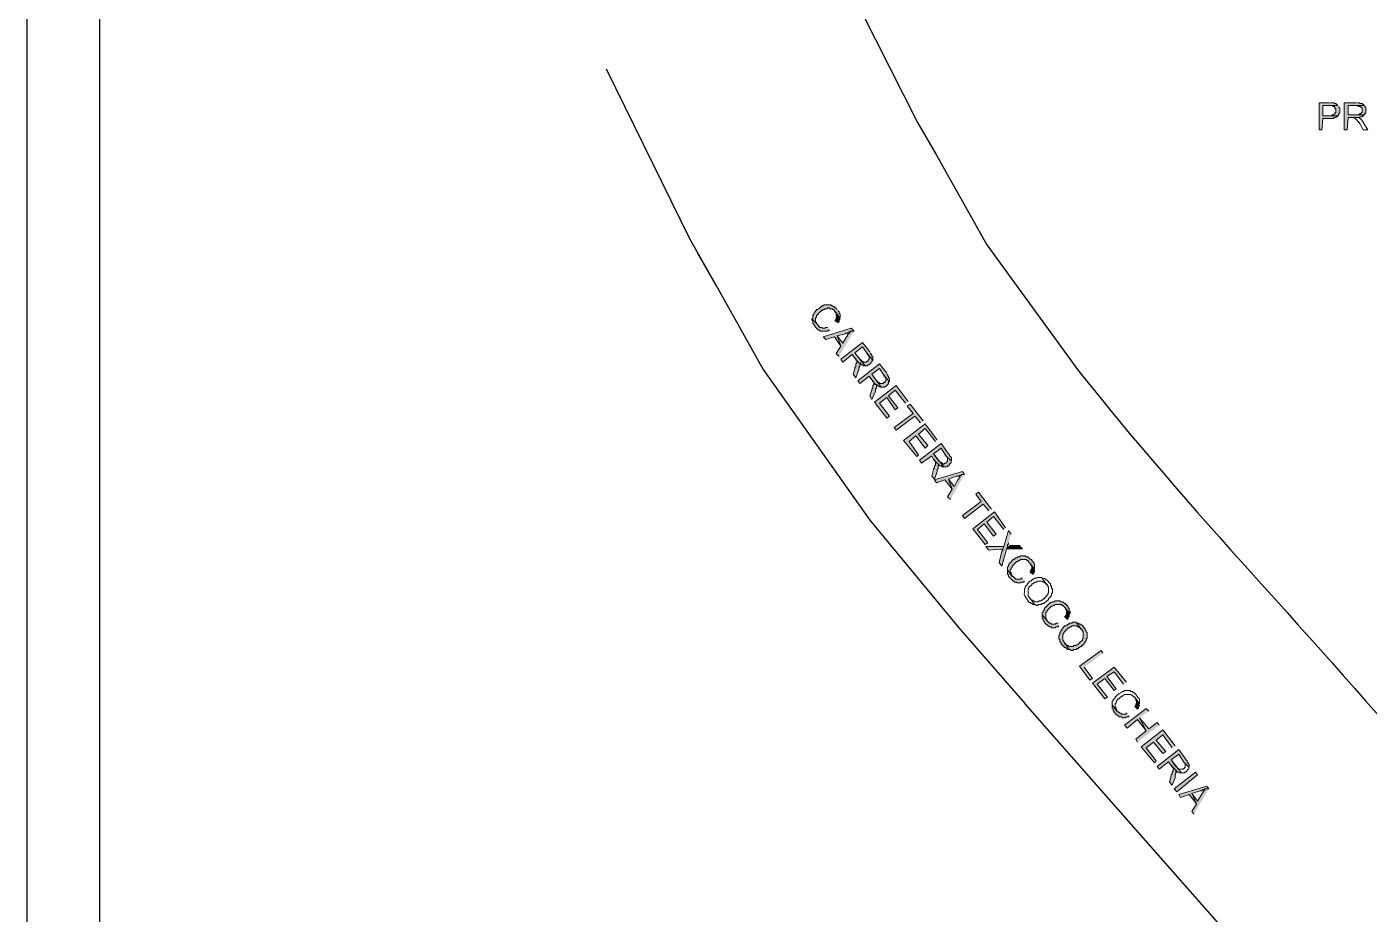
# Model space of a CAD drawing. Header units: millimetres. Extents: x -3 to 3438, y -2371 to 140.
# Drawn here: x 540.78 to 552.11, y 106.3 to 113.78 of the extents above; entities that cross this region are included whole.
import ezdxf

# ---------------------------------------------------------------- set-up
doc = ezdxf.new("R2010")
doc.units = ezdxf.units.MM
doc.layers.add('1- 1', color=1, linetype='Continuous')
doc.layers.add('1- 3', color=3, linetype='Continuous')

msp = doc.modelspace()

# ---------------------------------------------------------------- hatches: boundary and pattern name
at = {"layer": '1- 3'}
for points in [[(551.775, 113.144), (551.688, 113.144), (551.688, 112.915), (551.712, 112.915), (551.72, 113.01), (551.806, 113.01), (551.814, 113.018), (551.83, 113.018), (551.846, 113.034), (551.72, 113.034), (551.72, 113.12), (551.846, 113.12), (551.83, 113.136), (551.822, 113.136), (551.814, 113.144), (551.783, 113.144)], [(551.846, 113.12), (551.775, 113.12), (551.799, 113.12), (551.806, 113.113), (551.814, 113.113), (551.822, 113.105), (551.822, 113.097), (551.83, 113.089), (551.83, 113.065), (551.822, 113.057), (551.822, 113.049), (551.814, 113.049), (551.814, 113.041), (551.799, 113.041), (551.791, 113.034), (551.72, 113.034), (551.846, 113.034), (551.854, 113.041), (551.854, 113.057), (551.862, 113.057), (551.862, 113.097), (551.854, 113.105), (551.854, 113.113)], [(552.004, 113.144), (551.901, 113.144), (551.901, 112.915), (551.925, 112.915), (551.933, 113.018), (552.028, 113.018), (552.036, 113.026), (552.051, 113.026), (552.059, 113.034), (552.067, 113.041), (551.933, 113.041), (551.933, 113.12), (552.067, 113.12), (552.067, 113.128), (552.059, 113.128), (552.051, 113.136), (552.036, 113.136), (552.028, 113.144), (552.012, 113.144)], [(552.067, 113.12), (552.004, 113.12), (552.012, 113.12), (552.02, 113.113), (552.036, 113.113), (552.051, 113.097), (552.051, 113.065), (552.036, 113.049), (552.028, 113.049), (552.02, 113.041), (551.933, 113.041), (552.075, 113.041), (552.075, 113.057), (552.083, 113.057), (552.083, 113.105), (552.075, 113.113), (552.075, 113.12)], [(547.62, 111.399), (547.612, 111.406), (547.612, 111.414), (547.604, 111.414), (547.596, 111.422), (547.588, 111.422), (547.581, 111.43), (547.573, 111.43), (547.565, 111.438), (547.509, 111.438), (547.502, 111.43), (547.494, 111.43), (547.486, 111.422), (547.478, 111.422), (547.478, 111.414), (547.47, 111.414), (547.462, 111.406), (547.454, 111.399), (547.446, 111.399), (547.446, 111.391), (547.438, 111.391), (547.438, 111.383), (547.43, 111.383), (547.43, 111.375), (547.423, 111.367), (547.423, 111.359), (547.415, 111.351), (547.415, 111.327), (547.407, 111.32), (547.454, 111.272), (547.446, 111.28), (547.446, 111.288), (547.438, 111.296), (547.438, 111.327), (547.446, 111.335), (547.446, 111.351), (547.454, 111.351), (547.454, 111.359), (547.462, 111.359), (547.462, 111.367), (547.47, 111.375), (547.478, 111.383), (547.486, 111.383), (547.486, 111.391), (547.494, 111.391), (547.502, 111.399), (547.509, 111.399), (547.517, 111.406), (547.533, 111.406), (547.541, 111.414), (547.549, 111.414), (547.557, 111.406), (547.581, 111.406), (547.581, 111.399), (547.588, 111.399), (547.596, 111.391), (547.596, 111.383), (547.604, 111.383), (547.644, 111.327), (547.644, 111.359), (547.636, 111.367), (547.636, 111.383), (547.628, 111.383), (547.628, 111.391)], [(547.541, 111.248), (547.525, 111.248), (547.517, 111.241), (547.494, 111.241), (547.494, 111.248), (547.47, 111.248), (547.47, 111.256), (547.462, 111.256), (547.462, 111.264), (547.454, 111.272), (547.407, 111.32), (547.407, 111.312), (547.415, 111.304), (547.415, 111.28), (547.423, 111.272), (547.43, 111.264), (547.43, 111.256), (547.446, 111.241), (547.462, 111.225), (547.47, 111.225), (547.478, 111.217), (547.541, 111.217), (547.549, 111.225), (547.557, 111.225)], [(547.644, 111.327), (547.604, 111.383), (547.604, 111.375), (547.612, 111.367), (547.612, 111.351), (547.62, 111.343), (547.612, 111.335), (547.612, 111.312), (547.604, 111.312), (547.604, 111.304), (547.628, 111.288), (547.628, 111.296), (547.636, 111.296), (547.636, 111.312), (547.644, 111.32)], [(547.762, 111.217), (547.739, 111.241), (547.502, 111.169), (547.525, 111.146), (547.596, 111.169), (547.652, 111.09), (547.62, 111.177), (547.691, 111.193), (547.691, 111.201), (547.707, 111.201), (547.715, 111.209), (547.723, 111.209), (547.731, 111.217)], [(547.762, 111.217), (547.731, 111.217), (547.731, 111.209), (547.723, 111.209), (547.723, 111.201), (547.715, 111.193), (547.707, 111.185), (547.707, 111.177), (547.699, 111.169), (547.667, 111.114), (547.62, 111.177), (547.652, 111.09), (547.612, 111.027), (547.636, 111.004)], [(547.897, 111.043), (547.833, 111.122), (547.652, 110.98), (547.667, 110.956), (547.746, 111.019), (547.77, 110.988), (547.802, 110.948), (547.81, 110.948), (547.825, 110.932), (547.833, 110.932), (547.841, 110.925), (547.857, 110.925), (547.77, 111.035), (547.833, 111.083), (547.873, 111.027), (547.92, 110.972), (547.92, 111.004), (547.912, 111.004), (547.912, 111.019), (547.904, 111.019), (547.904, 111.027), (547.897, 111.035)], [(547.802, 110.948), (547.77, 110.988), (547.778, 110.988), (547.778, 110.972), (547.786, 110.972), (547.786, 110.948), (547.778, 110.94), (547.778, 110.917), (547.77, 110.909), (547.77, 110.901), (547.754, 110.853), (547.778, 110.822), (547.802, 110.893), (547.802, 110.909), (547.81, 110.917), (547.81, 110.94)], [(547.92, 110.972), (547.873, 111.027), (547.873, 111.019), (547.881, 111.019), (547.881, 111.011), (547.889, 111.004), (547.889, 110.98), (547.881, 110.972), (547.881, 110.964), (547.873, 110.964), (547.865, 110.956), (547.841, 110.956), (547.833, 110.964), (547.825, 110.964), (547.825, 110.972), (547.818, 110.972), (547.818, 110.98), (547.81, 110.98), (547.77, 111.035), (547.857, 110.925), (547.873, 110.925), (547.881, 110.932), (547.889, 110.932), (547.904, 110.948), (547.912, 110.956), (547.912, 110.964)], [(548.039, 110.861), (547.976, 110.94), (547.794, 110.798), (547.81, 110.775), (547.889, 110.838), (547.912, 110.806), (547.944, 110.767), (547.952, 110.767), (547.968, 110.751), (547.976, 110.751), (547.983, 110.743), (547.991, 110.743), (547.912, 110.853), (547.976, 110.901), (548.015, 110.846), (548.062, 110.79), (548.062, 110.822), (548.054, 110.822), (548.054, 110.838), (548.047, 110.838), (548.047, 110.846), (548.039, 110.853)], [(548.062, 110.79), (548.015, 110.846), (548.015, 110.838), (548.023, 110.838), (548.023, 110.83), (548.031, 110.822), (548.031, 110.798), (548.023, 110.79), (548.023, 110.782), (548.015, 110.782), (548.007, 110.774), (547.976, 110.774), (547.976, 110.782), (547.968, 110.782), (547.96, 110.79), (547.96, 110.798), (547.952, 110.798), (547.912, 110.853), (547.991, 110.743), (548.023, 110.743), (548.023, 110.751), (548.031, 110.751), (548.047, 110.767), (548.054, 110.774), (548.054, 110.79)], [(547.944, 110.767), (547.912, 110.806), (547.92, 110.798), (547.92, 110.79), (547.928, 110.79), (547.928, 110.767), (547.92, 110.759), (547.92, 110.735), (547.912, 110.727), (547.912, 110.719), (547.897, 110.672), (547.912, 110.64), (547.944, 110.711), (547.944, 110.727), (547.952, 110.735), (547.952, 110.759)], [(548.22, 110.624), (548.118, 110.759), (547.936, 110.617), (548.039, 110.482), (548.062, 110.498), (547.976, 110.609), (548.039, 110.656), (548.11, 110.553), (548.133, 110.569), (548.054, 110.672), (548.11, 110.719), (548.197, 110.609)], [(548.347, 110.459), (548.236, 110.601), (548.212, 110.585), (548.26, 110.522), (548.102, 110.403), (548.118, 110.38), (548.276, 110.498), (548.323, 110.443)], [(548.465, 110.301), (548.363, 110.435), (548.181, 110.293), (548.291, 110.158), (548.307, 110.174), (548.228, 110.285), (548.284, 110.332), (548.363, 110.229), (548.386, 110.253), (548.307, 110.348), (548.363, 110.395), (548.449, 110.285)], [(548.56, 110.182), (548.497, 110.269), (548.315, 110.127), (548.331, 110.103), (548.418, 110.166), (548.434, 110.135), (548.473, 110.095), (548.481, 110.087), (548.481, 110.079), (548.497, 110.079), (548.505, 110.071), (548.521, 110.071), (548.434, 110.182), (548.497, 110.229), (548.536, 110.166), (548.584, 110.119), (548.584, 110.15), (548.576, 110.158), (548.568, 110.166), (548.568, 110.174)], [(548.584, 110.119), (548.536, 110.166), (548.544, 110.166), (548.544, 110.158), (548.552, 110.151), (548.552, 110.119), (548.536, 110.103), (548.528, 110.103), (548.521, 110.095), (548.513, 110.095), (548.513, 110.103), (548.497, 110.103), (548.497, 110.111), (548.489, 110.111), (548.481, 110.119), (548.473, 110.127), (548.434, 110.182), (548.521, 110.071), (548.552, 110.071), (548.552, 110.079), (548.56, 110.079), (548.56, 110.087), (548.568, 110.087), (548.568, 110.095), (548.576, 110.103), (548.584, 110.111)], [(548.473, 110.095), (548.434, 110.135), (548.442, 110.135), (548.442, 110.119), (548.449, 110.119), (548.449, 110.087), (548.442, 110.079), (548.442, 110.064), (548.434, 110.056), (548.434, 110.048), (548.418, 109.993), (548.442, 109.969), (548.465, 110.032), (548.465, 110.048), (548.473, 110.056), (548.473, 110.087)], [(548.694, 110.008), (548.679, 110.032), (548.442, 109.961), (548.457, 109.937), (548.528, 109.961), (548.592, 109.882), (548.56, 109.969), (548.623, 109.993), (548.647, 109.993), (548.647, 110), (548.663, 110), (548.671, 110.008)], [(548.694, 110.008), (548.671, 110.008), (548.655, 109.993), (548.655, 109.985), (548.647, 109.977), (548.647, 109.969), (548.639, 109.961), (548.607, 109.906), (548.56, 109.969), (548.592, 109.882), (548.552, 109.819), (548.576, 109.795)], [(548.923, 109.716), (548.813, 109.858), (548.789, 109.842), (548.836, 109.779), (548.679, 109.661), (548.694, 109.637), (548.852, 109.756), (548.9, 109.7)], [(549.042, 109.558), (548.947, 109.692), (548.765, 109.55), (548.868, 109.416), (548.892, 109.432), (548.805, 109.542), (548.86, 109.59), (548.939, 109.487), (548.963, 109.503), (548.884, 109.605), (548.939, 109.653), (549.026, 109.542)], [(549.089, 109.503), (549.066, 109.534), (549.026, 109.4), (549.018, 109.376), (549.018, 109.369), (549.01, 109.361), (548.987, 109.266), (549.01, 109.234), (549.05, 109.376), (549.058, 109.4), (549.058, 109.416), (549.066, 109.416), (549.066, 109.432)], [(549.026, 109.4), (548.876, 109.4), (548.9, 109.369), (549.002, 109.376), (549.018, 109.376)], [(549.184, 109.376), (549.16, 109.408), (549.081, 109.408), (549.073, 109.4), (549.058, 109.4), (549.05, 109.376)], [(549.271, 109.274), (549.263, 109.282), (549.263, 109.29), (549.255, 109.29), (549.247, 109.297), (549.239, 109.305), (549.231, 109.305), (549.231, 109.313), (549.216, 109.313), (549.208, 109.321), (549.168, 109.321), (549.16, 109.313), (549.145, 109.313), (549.137, 109.305), (549.129, 109.305), (549.121, 109.297), (549.113, 109.297), (549.113, 109.29), (549.105, 109.29), (549.097, 109.282), (549.089, 109.274), (549.089, 109.266), (549.081, 109.266), (549.081, 109.258), (549.073, 109.258), (549.073, 109.25), (549.066, 109.242), (549.066, 109.234), (549.058, 109.226), (549.058, 109.203), (549.097, 109.147), (549.097, 109.155), (549.089, 109.163), (549.089, 109.179), (549.081, 109.187), (549.081, 109.203), (549.089, 109.211), (549.089, 109.218), (549.097, 109.226), (549.097, 109.234), (549.105, 109.242), (549.113, 109.25), (549.129, 109.266), (549.137, 109.274), (549.145, 109.274), (549.152, 109.282), (549.16, 109.282), (549.168, 109.29), (549.216, 109.29), (549.224, 109.282), (549.231, 109.282), (549.231, 109.274), (549.239, 109.274), (549.239, 109.266), (549.247, 109.258), (549.287, 109.211), (549.287, 109.25), (549.279, 109.258), (549.279, 109.266)], [(549.287, 109.211), (549.247, 109.258), (549.255, 109.25), (549.255, 109.242), (549.263, 109.234), (549.263, 109.211), (549.255, 109.203), (549.255, 109.187), (549.247, 109.187), (549.271, 109.163), (549.271, 109.171), (549.279, 109.171), (549.279, 109.179), (549.287, 109.187), (549.287, 109.203)], [(549.184, 109.132), (549.176, 109.132), (549.168, 109.124), (549.129, 109.124), (549.121, 109.132), (549.113, 109.139), (549.105, 109.147), (549.097, 109.147), (549.058, 109.203), (549.058, 109.163), (549.066, 109.163), (549.066, 109.147), (549.073, 109.147), (549.073, 109.139), (549.081, 109.132), (549.097, 109.116), (549.105, 109.108), (549.113, 109.108), (549.113, 109.1), (549.137, 109.1), (549.137, 109.092), (549.168, 109.092), (549.176, 109.1), (549.192, 109.1), (549.2, 109.108)], [(549.563, 108.895), (549.563, 108.902), (549.555, 108.902), (549.555, 108.91), (549.547, 108.91), (549.547, 108.918), (549.539, 108.918), (549.524, 108.934), (549.508, 108.934), (549.5, 108.942), (549.46, 108.942), (549.453, 108.934), (549.437, 108.934), (549.429, 108.926), (549.421, 108.926), (549.413, 108.918), (549.405, 108.91), (549.397, 108.91), (549.397, 108.902), (549.389, 108.902), (549.389, 108.895), (549.382, 108.887), (549.374, 108.887), (549.374, 108.879), (549.366, 108.871), (549.366, 108.863), (549.358, 108.855), (549.358, 108.847), (549.35, 108.839), (549.35, 108.823), (549.397, 108.768), (549.389, 108.776), (549.389, 108.784), (549.382, 108.792), (549.382, 108.847), (549.389, 108.847), (549.389, 108.855), (549.405, 108.871), (549.421, 108.887), (549.429, 108.895), (549.437, 108.895), (549.445, 108.902), (549.453, 108.902), (549.46, 108.91), (549.516, 108.91), (549.516, 108.902), (549.524, 108.902), (549.539, 108.887), (549.587, 108.831), (549.587, 108.855), (549.579, 108.855), (549.579, 108.879), (549.571, 108.879), (549.571, 108.887)], [(549.484, 108.752), (549.468, 108.752), (549.46, 108.744), (549.429, 108.744), (549.421, 108.752), (549.413, 108.752), (549.397, 108.768), (549.35, 108.823), (549.35, 108.792), (549.358, 108.792), (549.358, 108.776), (549.366, 108.768), (549.374, 108.76), (549.374, 108.752), (549.382, 108.744), (549.389, 108.744), (549.389, 108.737), (549.397, 108.737), (549.397, 108.729), (549.405, 108.729), (549.413, 108.721), (549.429, 108.721), (549.429, 108.713), (549.46, 108.713), (549.468, 108.721), (549.484, 108.721), (549.492, 108.729)], [(549.587, 108.831), (549.539, 108.887), (549.547, 108.879), (549.547, 108.871), (549.555, 108.863), (549.555, 108.823), (549.547, 108.816), (549.547, 108.808), (549.539, 108.808), (549.563, 108.784), (549.571, 108.792), (549.571, 108.8), (549.579, 108.808), (549.579, 108.823)], [(549.642, 108.752), (549.634, 108.76), (549.603, 108.76), (549.603, 108.752), (549.579, 108.752), (549.579, 108.744), (549.563, 108.744), (549.563, 108.737), (549.555, 108.737), (549.547, 108.729), (549.539, 108.729), (549.532, 108.721), (549.524, 108.713), (549.524, 108.705), (549.516, 108.705), (549.516, 108.697), (549.508, 108.689), (549.508, 108.681), (549.5, 108.673), (549.5, 108.658), (549.492, 108.65), (549.492, 108.618), (549.5, 108.618), (549.5, 108.594), (549.508, 108.594), (549.508, 108.579), (549.516, 108.579), (549.516, 108.571), (549.532, 108.555), (549.539, 108.547), (549.547, 108.547), (549.555, 108.539), (549.563, 108.531), (549.579, 108.531), (549.539, 108.587), (549.532, 108.594), (549.532, 108.602), (549.524, 108.61), (549.524, 108.658), (549.532, 108.666), (549.532, 108.673), (549.547, 108.689), (549.563, 108.705), (549.571, 108.713), (549.579, 108.713), (549.587, 108.721), (549.595, 108.721), (549.603, 108.729), (549.642, 108.729), (549.65, 108.721), (549.658, 108.721), (549.666, 108.713), (549.674, 108.713), (549.674, 108.705), (549.682, 108.705), (549.682, 108.697)], [(549.705, 108.713), (549.697, 108.721), (549.697, 108.729), (549.69, 108.729), (549.69, 108.737), (549.682, 108.737), (549.674, 108.744), (549.666, 108.744), (549.658, 108.752), (549.642, 108.752), (549.682, 108.697), (549.69, 108.697), (549.69, 108.689), (549.697, 108.681), (549.697, 108.626), (549.69, 108.618), (549.69, 108.61), (549.674, 108.594), (549.666, 108.587), (549.658, 108.579), (549.65, 108.571), (549.642, 108.571), (549.634, 108.563), (549.618, 108.563), (549.611, 108.555), (549.579, 108.555), (549.571, 108.563), (549.563, 108.563), (549.555, 108.571), (549.547, 108.579), (549.539, 108.579), (549.539, 108.587), (549.579, 108.531), (549.587, 108.531), (549.595, 108.523), (549.611, 108.523), (549.611, 108.531), (549.642, 108.531), (549.642, 108.539), (549.658, 108.539), (549.658, 108.547), (549.666, 108.547), (549.674, 108.555), (549.682, 108.555), (549.682, 108.563), (549.69, 108.563), (549.69, 108.571), (549.697, 108.571), (549.705, 108.579), (549.705, 108.587), (549.713, 108.587), (549.713, 108.602), (549.721, 108.602), (549.721, 108.618), (549.729, 108.626), (549.729, 108.673), (549.721, 108.681), (549.721, 108.689), (549.713, 108.697), (549.713, 108.705)], [(549.863, 108.5), (549.848, 108.523), (549.666, 108.389), (549.753, 108.271), (549.776, 108.286), (549.705, 108.381)], [(550.061, 108.255), (549.958, 108.381), (549.776, 108.247), (549.879, 108.113), (549.903, 108.128), (549.816, 108.239), (549.879, 108.286), (549.958, 108.184), (549.974, 108.199), (549.895, 108.302), (549.958, 108.342), (550.037, 108.239)], [(550.171, 108.073), (550.132, 108.128), (550.132, 108.12), (550.14, 108.12), (550.14, 108.097), (550.148, 108.097), (550.148, 108.073), (550.14, 108.073), (550.14, 108.057), (550.132, 108.049), (550.156, 108.026), (550.156, 108.034), (550.163, 108.034), (550.163, 108.049), (550.171, 108.057), (550.171, 108.065)], [(550.069, 107.994), (550.061, 107.994), (550.053, 107.986), (550.021, 107.986), (550.013, 107.994), (550.006, 107.994), (549.998, 108.002), (549.99, 108.002), (549.99, 108.01), (549.982, 108.01), (549.942, 108.065), (549.942, 108.034), (549.95, 108.026), (549.95, 108.01), (549.958, 108.01), (549.958, 108.002), (549.966, 107.994), (549.966, 107.986), (549.974, 107.986), (549.982, 107.978), (549.99, 107.97), (549.998, 107.97), (549.998, 107.962), (550.021, 107.962), (550.029, 107.955), (550.053, 107.955), (550.061, 107.962), (550.077, 107.962), (550.085, 107.97)], [(550.25, 108.01), (550.227, 108.034), (550.045, 107.891), (550.069, 107.868), (550.156, 107.939), (550.227, 107.844), (550.171, 107.955)], [(550.337, 107.891), (550.321, 107.915), (550.25, 107.86), (550.171, 107.955), (550.227, 107.844), (550.14, 107.773), (550.156, 107.749)], [(550.472, 107.718), (550.369, 107.852), (550.187, 107.71), (550.298, 107.575), (550.314, 107.591), (550.227, 107.702), (550.29, 107.749), (550.369, 107.654), (550.393, 107.67), (550.314, 107.765), (550.369, 107.812), (550.448, 107.702)], [(550.566, 107.599), (550.503, 107.686), (550.321, 107.544), (550.337, 107.52), (550.416, 107.583), (550.44, 107.552), (550.479, 107.512), (550.487, 107.504), (550.487, 107.496), (550.503, 107.496), (550.503, 107.489), (550.527, 107.489), (550.44, 107.599), (550.503, 107.647), (550.543, 107.583), (550.59, 107.536), (550.59, 107.56), (550.582, 107.568), (550.582, 107.575), (550.574, 107.583), (550.574, 107.591)], [(550.479, 107.512), (550.44, 107.552), (550.448, 107.552), (550.448, 107.536), (550.456, 107.536), (550.456, 107.504), (550.448, 107.496), (550.448, 107.481), (550.44, 107.473), (550.44, 107.465), (550.424, 107.41), (550.448, 107.386), (550.472, 107.449), (550.472, 107.473), (550.479, 107.481), (550.479, 107.504)], [(550.464, 107.354), (550.645, 107.496), (550.661, 107.473), (550.487, 107.331)], [(550.756, 107.354), (550.74, 107.378), (550.503, 107.307), (550.519, 107.283), (550.59, 107.307), (550.653, 107.228), (550.614, 107.315), (550.685, 107.338), (550.701, 107.338), (550.701, 107.346), (550.716, 107.346), (550.724, 107.354)], [(550.756, 107.354), (550.724, 107.354), (550.724, 107.346), (550.716, 107.338), (550.709, 107.331), (550.709, 107.323), (550.701, 107.315), (550.661, 107.252), (550.614, 107.315), (550.653, 107.228), (550.614, 107.165), (550.63, 107.141)]]:
    msp.add_hatch(color=256, dxfattribs=at).paths.add_polyline_path(points)

# ---------------------------------------------------------------- linework, layer by layer
at = {"layer": '1- 1', "lineweight": 25}
msp.add_lwpolyline([(540.78, 137.749), (540.78, -73.649)], dxfattribs=at)
at = {"layer": '1- 3', "lineweight": 25}
for points in [[(541.396, 38.902), (541.396, 137.749)], [(541.396, 99.06), (541.396, 134.858), (583.915, 134.858), (583.915, 99.06), (541.396, 99.06)], [(545.669, 113.429), (546.372, 111.999)], [(546.372, 111.999), (546.601, 111.596)], [(546.569, 111.651), (546.996, 110.893), (547.897, 109.621), (548.647, 108.713), (549.208, 108.073)], [(551.838, 105.095), (551.017, 106.019), (549.208, 108.073)]]:
    msp.add_lwpolyline(points, dxfattribs=at)
at = {"layer": '1- 3', "lineweight": 0}
for points in [[(551.775, 113.144), (551.688, 113.144), (551.688, 112.915), (551.712, 112.915), (551.72, 113.01), (551.806, 113.01), (551.814, 113.018), (551.83, 113.018), (551.846, 113.034), (551.72, 113.034), (551.72, 113.12), (551.846, 113.12), (551.83, 113.136), (551.822, 113.136), (551.814, 113.144), (551.783, 113.144)], [(551.846, 113.12), (551.775, 113.12), (551.799, 113.12), (551.806, 113.113), (551.814, 113.113), (551.822, 113.105), (551.822, 113.097), (551.83, 113.089), (551.83, 113.065), (551.822, 113.057), (551.822, 113.049), (551.814, 113.049), (551.814, 113.041), (551.799, 113.041), (551.791, 113.034), (551.72, 113.034), (551.846, 113.034), (551.854, 113.041), (551.854, 113.057), (551.862, 113.057), (551.862, 113.097), (551.854, 113.105), (551.854, 113.113)], [(552.004, 113.144), (551.901, 113.144), (551.901, 112.915), (551.925, 112.915), (551.933, 113.018), (552.028, 113.018), (552.036, 113.026), (552.051, 113.026), (552.059, 113.034), (552.067, 113.041), (551.933, 113.041), (551.933, 113.12), (552.067, 113.12), (552.067, 113.128), (552.059, 113.128), (552.051, 113.136), (552.036, 113.136), (552.028, 113.144), (552.012, 113.144)], [(552.067, 113.12), (552.004, 113.12), (552.012, 113.12), (552.02, 113.113), (552.036, 113.113), (552.051, 113.097), (552.051, 113.065), (552.036, 113.049), (552.028, 113.049), (552.02, 113.041), (551.933, 113.041), (552.075, 113.041), (552.075, 113.057), (552.083, 113.057), (552.083, 113.105), (552.075, 113.113), (552.075, 113.12)], [(547.62, 111.399), (547.612, 111.406), (547.612, 111.414), (547.604, 111.414), (547.596, 111.422), (547.588, 111.422), (547.581, 111.43), (547.573, 111.43), (547.565, 111.438), (547.509, 111.438), (547.502, 111.43), (547.494, 111.43), (547.486, 111.422), (547.478, 111.422), (547.478, 111.414), (547.47, 111.414), (547.462, 111.406), (547.454, 111.399), (547.446, 111.399), (547.446, 111.391), (547.438, 111.391), (547.438, 111.383), (547.43, 111.383), (547.43, 111.375), (547.423, 111.367), (547.423, 111.359), (547.415, 111.351), (547.415, 111.327), (547.407, 111.32), (547.454, 111.272), (547.446, 111.28), (547.446, 111.288), (547.438, 111.296), (547.438, 111.327), (547.446, 111.335), (547.446, 111.351), (547.454, 111.351), (547.454, 111.359), (547.462, 111.359), (547.462, 111.367), (547.47, 111.375), (547.478, 111.383), (547.486, 111.383), (547.486, 111.391), (547.494, 111.391), (547.502, 111.399), (547.509, 111.399), (547.517, 111.406), (547.533, 111.406), (547.541, 111.414), (547.549, 111.414), (547.557, 111.406), (547.581, 111.406), (547.581, 111.399), (547.588, 111.399), (547.596, 111.391), (547.596, 111.383), (547.604, 111.383), (547.644, 111.327), (547.644, 111.359), (547.636, 111.367), (547.636, 111.383), (547.628, 111.383), (547.628, 111.391)], [(547.541, 111.248), (547.525, 111.248), (547.517, 111.241), (547.494, 111.241), (547.494, 111.248), (547.47, 111.248), (547.47, 111.256), (547.462, 111.256), (547.462, 111.264), (547.454, 111.272), (547.407, 111.32), (547.407, 111.312), (547.415, 111.304), (547.415, 111.28), (547.423, 111.272), (547.43, 111.264), (547.43, 111.256), (547.446, 111.241), (547.462, 111.225), (547.47, 111.225), (547.478, 111.217), (547.541, 111.217), (547.549, 111.225), (547.557, 111.225)], [(547.644, 111.327), (547.604, 111.383), (547.604, 111.375), (547.612, 111.367), (547.612, 111.351), (547.62, 111.343), (547.612, 111.335), (547.612, 111.312), (547.604, 111.312), (547.604, 111.304), (547.628, 111.288), (547.628, 111.296), (547.636, 111.296), (547.636, 111.312), (547.644, 111.32)], [(547.762, 111.217), (547.739, 111.241), (547.502, 111.169), (547.525, 111.146), (547.596, 111.169), (547.652, 111.09), (547.62, 111.177), (547.691, 111.193), (547.691, 111.201), (547.707, 111.201), (547.715, 111.209), (547.723, 111.209), (547.731, 111.217)], [(547.762, 111.217), (547.731, 111.217), (547.731, 111.209), (547.723, 111.209), (547.723, 111.201), (547.715, 111.193), (547.707, 111.185), (547.707, 111.177), (547.699, 111.169), (547.667, 111.114), (547.62, 111.177), (547.652, 111.09), (547.612, 111.027), (547.636, 111.004)], [(547.897, 111.043), (547.833, 111.122), (547.652, 110.98), (547.667, 110.956), (547.746, 111.019), (547.77, 110.988), (547.802, 110.948), (547.81, 110.948), (547.825, 110.932), (547.833, 110.932), (547.841, 110.925), (547.857, 110.925), (547.77, 111.035), (547.833, 111.083), (547.873, 111.027), (547.92, 110.972), (547.92, 111.004), (547.912, 111.004), (547.912, 111.019), (547.904, 111.019), (547.904, 111.027), (547.897, 111.035)], [(547.802, 110.948), (547.77, 110.988), (547.778, 110.988), (547.778, 110.972), (547.786, 110.972), (547.786, 110.948), (547.778, 110.94), (547.778, 110.917), (547.77, 110.909), (547.77, 110.901), (547.754, 110.853), (547.778, 110.822), (547.802, 110.893), (547.802, 110.909), (547.81, 110.917), (547.81, 110.94)], [(547.92, 110.972), (547.873, 111.027), (547.873, 111.019), (547.881, 111.019), (547.881, 111.011), (547.889, 111.004), (547.889, 110.98), (547.881, 110.972), (547.881, 110.964), (547.873, 110.964), (547.865, 110.956), (547.841, 110.956), (547.833, 110.964), (547.825, 110.964), (547.825, 110.972), (547.818, 110.972), (547.818, 110.98), (547.81, 110.98), (547.77, 111.035), (547.857, 110.925), (547.873, 110.925), (547.881, 110.932), (547.889, 110.932), (547.904, 110.948), (547.912, 110.956), (547.912, 110.964), (547.92, 110.972)], [(548.039, 110.861), (547.976, 110.94), (547.794, 110.798), (547.81, 110.775), (547.889, 110.838), (547.912, 110.806), (547.944, 110.767), (547.952, 110.767), (547.968, 110.751), (547.976, 110.751), (547.983, 110.743), (547.991, 110.743), (547.912, 110.853), (547.976, 110.901), (548.015, 110.846), (548.062, 110.79), (548.062, 110.822), (548.054, 110.822), (548.054, 110.838), (548.047, 110.838), (548.047, 110.846), (548.039, 110.853)], [(548.062, 110.79), (548.015, 110.846), (548.015, 110.838), (548.023, 110.838), (548.023, 110.83), (548.031, 110.822), (548.031, 110.798), (548.023, 110.79), (548.023, 110.782), (548.015, 110.782), (548.007, 110.774), (547.976, 110.774), (547.976, 110.782), (547.968, 110.782), (547.96, 110.79), (547.96, 110.798), (547.952, 110.798), (547.912, 110.853), (547.991, 110.743), (548.023, 110.743), (548.023, 110.751), (548.031, 110.751), (548.047, 110.767), (548.054, 110.774), (548.054, 110.79)], [(547.944, 110.767), (547.912, 110.806), (547.92, 110.798), (547.92, 110.79), (547.928, 110.79), (547.928, 110.767), (547.92, 110.759), (547.92, 110.735), (547.912, 110.727), (547.912, 110.719), (547.897, 110.672), (547.912, 110.64), (547.944, 110.711), (547.944, 110.727), (547.952, 110.735), (547.952, 110.759)], [(548.22, 110.624), (548.118, 110.759), (547.936, 110.617), (548.039, 110.482), (548.062, 110.498), (547.976, 110.609), (548.039, 110.656), (548.11, 110.553), (548.133, 110.569), (548.054, 110.672), (548.11, 110.719), (548.197, 110.609)], [(548.347, 110.459), (548.236, 110.601), (548.212, 110.585), (548.26, 110.522), (548.102, 110.403), (548.118, 110.38), (548.276, 110.498), (548.323, 110.443)], [(548.465, 110.301), (548.363, 110.435), (548.181, 110.293), (548.291, 110.158), (548.307, 110.174), (548.228, 110.285), (548.284, 110.332), (548.363, 110.229), (548.386, 110.253), (548.307, 110.348), (548.363, 110.395), (548.449, 110.285)], [(548.56, 110.182), (548.497, 110.269), (548.315, 110.127), (548.331, 110.103), (548.418, 110.166), (548.434, 110.135), (548.473, 110.095), (548.481, 110.087), (548.481, 110.079), (548.497, 110.079), (548.505, 110.071), (548.521, 110.071), (548.434, 110.182), (548.497, 110.229), (548.536, 110.166), (548.584, 110.119), (548.584, 110.15), (548.576, 110.158), (548.568, 110.166), (548.568, 110.174), (548.56, 110.182)], [(548.584, 110.119), (548.536, 110.166), (548.544, 110.166), (548.544, 110.158), (548.552, 110.151), (548.552, 110.119), (548.536, 110.103), (548.528, 110.103), (548.521, 110.095), (548.513, 110.095), (548.513, 110.103), (548.497, 110.103), (548.497, 110.111), (548.489, 110.111), (548.481, 110.119), (548.473, 110.127), (548.434, 110.182), (548.521, 110.071), (548.552, 110.071), (548.552, 110.079), (548.56, 110.079), (548.56, 110.087), (548.568, 110.087), (548.568, 110.095), (548.576, 110.103), (548.584, 110.111)], [(548.473, 110.095), (548.434, 110.135), (548.442, 110.135), (548.442, 110.119), (548.449, 110.119), (548.449, 110.087), (548.442, 110.079), (548.442, 110.064), (548.434, 110.056), (548.434, 110.048), (548.418, 109.993), (548.442, 109.969), (548.465, 110.032), (548.465, 110.048), (548.473, 110.056), (548.473, 110.087)], [(548.694, 110.008), (548.679, 110.032), (548.442, 109.961), (548.457, 109.937), (548.528, 109.961), (548.592, 109.882), (548.56, 109.969), (548.623, 109.993), (548.647, 109.993), (548.647, 110), (548.663, 110), (548.671, 110.008)], [(548.694, 110.008), (548.671, 110.008), (548.655, 109.993), (548.655, 109.985), (548.647, 109.977), (548.647, 109.969), (548.639, 109.961), (548.607, 109.906), (548.56, 109.969), (548.592, 109.882), (548.552, 109.819), (548.576, 109.795)], [(548.923, 109.716), (548.813, 109.858), (548.789, 109.842), (548.836, 109.779), (548.679, 109.661), (548.694, 109.637), (548.852, 109.756), (548.9, 109.7)], [(549.042, 109.558), (548.947, 109.692), (548.765, 109.55), (548.868, 109.416), (548.892, 109.432), (548.805, 109.542), (548.86, 109.59), (548.939, 109.487), (548.963, 109.503), (548.884, 109.605), (548.939, 109.653), (549.026, 109.542)], [(549.089, 109.503), (549.066, 109.534), (549.026, 109.4), (549.018, 109.376), (549.018, 109.369), (549.01, 109.361), (548.987, 109.266), (549.01, 109.234), (549.05, 109.376), (549.058, 109.4), (549.058, 109.416), (549.066, 109.416), (549.066, 109.432)], [(549.026, 109.4), (548.876, 109.4), (548.9, 109.369), (549.002, 109.376), (549.018, 109.376)], [(549.184, 109.376), (549.16, 109.408), (549.081, 109.408), (549.073, 109.4), (549.058, 109.4), (549.05, 109.376)], [(549.271, 109.274), (549.263, 109.282), (549.263, 109.29), (549.255, 109.29), (549.247, 109.297), (549.239, 109.305), (549.231, 109.305), (549.231, 109.313), (549.216, 109.313), (549.208, 109.321), (549.168, 109.321), (549.16, 109.313), (549.145, 109.313), (549.137, 109.305), (549.129, 109.305), (549.121, 109.297), (549.113, 109.297), (549.113, 109.29), (549.105, 109.29), (549.097, 109.282), (549.089, 109.274), (549.089, 109.266), (549.081, 109.266), (549.081, 109.258), (549.073, 109.258), (549.073, 109.25), (549.066, 109.242), (549.066, 109.234), (549.058, 109.226), (549.058, 109.203), (549.097, 109.147), (549.097, 109.155), (549.089, 109.163), (549.089, 109.179), (549.081, 109.187), (549.081, 109.203), (549.089, 109.211), (549.089, 109.218), (549.097, 109.226), (549.097, 109.234), (549.105, 109.242), (549.113, 109.25), (549.129, 109.266), (549.137, 109.274), (549.145, 109.274), (549.152, 109.282), (549.16, 109.282), (549.168, 109.29), (549.216, 109.29), (549.224, 109.282), (549.231, 109.282), (549.231, 109.274), (549.239, 109.274), (549.239, 109.266), (549.247, 109.258), (549.287, 109.211), (549.287, 109.25), (549.279, 109.258), (549.279, 109.266), (549.271, 109.274)], [(549.287, 109.211), (549.247, 109.258), (549.255, 109.25), (549.255, 109.242), (549.263, 109.234), (549.263, 109.211), (549.255, 109.203), (549.255, 109.187), (549.247, 109.187), (549.271, 109.163), (549.271, 109.171), (549.279, 109.171), (549.279, 109.179), (549.287, 109.187), (549.287, 109.203)], [(549.184, 109.132), (549.176, 109.132), (549.168, 109.124), (549.129, 109.124), (549.121, 109.132), (549.113, 109.139), (549.105, 109.147), (549.097, 109.147), (549.058, 109.203), (549.058, 109.163), (549.066, 109.163), (549.066, 109.147), (549.073, 109.147), (549.073, 109.139), (549.081, 109.132), (549.097, 109.116), (549.105, 109.108), (549.113, 109.108), (549.113, 109.1), (549.137, 109.1), (549.137, 109.092), (549.168, 109.092), (549.176, 109.1), (549.192, 109.1), (549.2, 109.108)], [(549.563, 108.895), (549.563, 108.902), (549.555, 108.902), (549.555, 108.91), (549.547, 108.91), (549.547, 108.918), (549.539, 108.918), (549.524, 108.934), (549.508, 108.934), (549.5, 108.942), (549.46, 108.942), (549.453, 108.934), (549.437, 108.934), (549.429, 108.926), (549.421, 108.926), (549.413, 108.918), (549.405, 108.91), (549.397, 108.91), (549.397, 108.902), (549.389, 108.902), (549.389, 108.895), (549.382, 108.887), (549.374, 108.887), (549.374, 108.879), (549.366, 108.871), (549.366, 108.863), (549.358, 108.855), (549.358, 108.847), (549.35, 108.839), (549.35, 108.823), (549.397, 108.768), (549.389, 108.776), (549.389, 108.784), (549.382, 108.792), (549.382, 108.847), (549.389, 108.847), (549.389, 108.855), (549.405, 108.871), (549.421, 108.887), (549.429, 108.895), (549.437, 108.895), (549.445, 108.902), (549.453, 108.902), (549.46, 108.91), (549.516, 108.91), (549.516, 108.902), (549.524, 108.902), (549.539, 108.887), (549.587, 108.831), (549.587, 108.855), (549.579, 108.855), (549.579, 108.879), (549.571, 108.879), (549.571, 108.887), (549.563, 108.895)], [(549.484, 108.752), (549.468, 108.752), (549.46, 108.744), (549.429, 108.744), (549.421, 108.752), (549.413, 108.752), (549.397, 108.768), (549.35, 108.823), (549.35, 108.792), (549.358, 108.792), (549.358, 108.776), (549.366, 108.768), (549.374, 108.76), (549.374, 108.752), (549.382, 108.744), (549.389, 108.744), (549.389, 108.737), (549.397, 108.737), (549.397, 108.729), (549.405, 108.729), (549.413, 108.721), (549.429, 108.721), (549.429, 108.713), (549.46, 108.713), (549.468, 108.721), (549.484, 108.721), (549.492, 108.729)], [(549.587, 108.831), (549.539, 108.887), (549.547, 108.879), (549.547, 108.871), (549.555, 108.863), (549.555, 108.823), (549.547, 108.816), (549.547, 108.808), (549.539, 108.808), (549.563, 108.784), (549.571, 108.792), (549.571, 108.8), (549.579, 108.808), (549.579, 108.823)], [(549.642, 108.752), (549.634, 108.76), (549.603, 108.76), (549.603, 108.752), (549.579, 108.752), (549.579, 108.744), (549.563, 108.744), (549.563, 108.737), (549.555, 108.737), (549.547, 108.729), (549.539, 108.729), (549.532, 108.721), (549.524, 108.713), (549.524, 108.705), (549.516, 108.705), (549.516, 108.697), (549.508, 108.689), (549.508, 108.681), (549.5, 108.673), (549.5, 108.658), (549.492, 108.65), (549.492, 108.618), (549.5, 108.618), (549.5, 108.594), (549.508, 108.594), (549.508, 108.579), (549.516, 108.579), (549.516, 108.571), (549.532, 108.555), (549.539, 108.547), (549.547, 108.547), (549.555, 108.539), (549.563, 108.531), (549.579, 108.531), (549.539, 108.587), (549.532, 108.594), (549.532, 108.602), (549.524, 108.61), (549.524, 108.658), (549.532, 108.666), (549.532, 108.673), (549.547, 108.689), (549.563, 108.705), (549.571, 108.713), (549.579, 108.713), (549.587, 108.721), (549.595, 108.721), (549.603, 108.729), (549.642, 108.729), (549.65, 108.721), (549.658, 108.721), (549.666, 108.713), (549.674, 108.713), (549.674, 108.705), (549.682, 108.705), (549.682, 108.697)], [(549.705, 108.713), (549.697, 108.721), (549.697, 108.729), (549.69, 108.729), (549.69, 108.737), (549.682, 108.737), (549.674, 108.744), (549.666, 108.744), (549.658, 108.752), (549.642, 108.752), (549.682, 108.697), (549.69, 108.697), (549.69, 108.689), (549.697, 108.681), (549.697, 108.626), (549.69, 108.618), (549.69, 108.61), (549.674, 108.594), (549.666, 108.587), (549.658, 108.579), (549.65, 108.571), (549.642, 108.571), (549.634, 108.563), (549.618, 108.563), (549.611, 108.555), (549.579, 108.555), (549.571, 108.563), (549.563, 108.563), (549.555, 108.571), (549.547, 108.579), (549.539, 108.579), (549.539, 108.587), (549.579, 108.531), (549.587, 108.531), (549.595, 108.523), (549.611, 108.523), (549.611, 108.531), (549.642, 108.531), (549.642, 108.539), (549.658, 108.539), (549.658, 108.547), (549.666, 108.547), (549.674, 108.555), (549.682, 108.555), (549.682, 108.563), (549.69, 108.563), (549.69, 108.571), (549.697, 108.571), (549.705, 108.579), (549.705, 108.587), (549.713, 108.587), (549.713, 108.602), (549.721, 108.602), (549.721, 108.618), (549.729, 108.626), (549.729, 108.673), (549.721, 108.681), (549.721, 108.689), (549.713, 108.697), (549.713, 108.705), (549.705, 108.713)], [(549.863, 108.5), (549.848, 108.523), (549.666, 108.389), (549.753, 108.271), (549.776, 108.286), (549.705, 108.381)], [(550.061, 108.255), (549.958, 108.381), (549.776, 108.247), (549.879, 108.113), (549.903, 108.128), (549.816, 108.239), (549.879, 108.286), (549.958, 108.184), (549.974, 108.199), (549.895, 108.302), (549.958, 108.342), (550.037, 108.239)], [(550.171, 108.073), (550.132, 108.128), (550.132, 108.12), (550.14, 108.12), (550.14, 108.097), (550.148, 108.097), (550.148, 108.073), (550.14, 108.073), (550.14, 108.057), (550.132, 108.049), (550.156, 108.026), (550.156, 108.034), (550.163, 108.034), (550.163, 108.049), (550.171, 108.057), (550.171, 108.065)], [(550.069, 107.994), (550.061, 107.994), (550.053, 107.986), (550.021, 107.986), (550.013, 107.994), (550.006, 107.994), (549.998, 108.002), (549.99, 108.002), (549.99, 108.01), (549.982, 108.01), (549.942, 108.065), (549.942, 108.034), (549.95, 108.026), (549.95, 108.01), (549.958, 108.01), (549.958, 108.002), (549.966, 107.994), (549.966, 107.986), (549.974, 107.986), (549.982, 107.978), (549.99, 107.97), (549.998, 107.97), (549.998, 107.962), (550.021, 107.962), (550.029, 107.955), (550.053, 107.955), (550.061, 107.962), (550.077, 107.962), (550.085, 107.97)], [(550.25, 108.01), (550.227, 108.034), (550.045, 107.891), (550.069, 107.868), (550.156, 107.939), (550.227, 107.844), (550.171, 107.955)], [(550.337, 107.891), (550.321, 107.915), (550.25, 107.86), (550.171, 107.955), (550.227, 107.844), (550.14, 107.773), (550.156, 107.749)], [(550.472, 107.718), (550.369, 107.852), (550.187, 107.71), (550.298, 107.575), (550.314, 107.591), (550.227, 107.702), (550.29, 107.749), (550.369, 107.654), (550.393, 107.67), (550.314, 107.765), (550.369, 107.812), (550.448, 107.702)], [(550.566, 107.599), (550.503, 107.686), (550.321, 107.544), (550.337, 107.52), (550.416, 107.583), (550.44, 107.552), (550.479, 107.512), (550.487, 107.504), (550.487, 107.496), (550.503, 107.496), (550.503, 107.489), (550.527, 107.489), (550.44, 107.599), (550.503, 107.647), (550.543, 107.583), (550.59, 107.536), (550.59, 107.56), (550.582, 107.568), (550.582, 107.575), (550.574, 107.583), (550.574, 107.591), (550.566, 107.599)], [(550.479, 107.512), (550.44, 107.552), (550.448, 107.552), (550.448, 107.536), (550.456, 107.536), (550.456, 107.504), (550.448, 107.496), (550.448, 107.481), (550.44, 107.473), (550.44, 107.465), (550.424, 107.41), (550.448, 107.386), (550.472, 107.449), (550.472, 107.473), (550.479, 107.481), (550.479, 107.504)], [(550.464, 107.354), (550.645, 107.496), (550.661, 107.473), (550.487, 107.331), (550.464, 107.354)], [(550.756, 107.354), (550.74, 107.378), (550.503, 107.307), (550.519, 107.283), (550.59, 107.307), (550.653, 107.228), (550.614, 107.315), (550.685, 107.338), (550.701, 107.338), (550.701, 107.346), (550.716, 107.346), (550.724, 107.354)], [(550.756, 107.354), (550.724, 107.354), (550.724, 107.346), (550.716, 107.338), (550.709, 107.331), (550.709, 107.323), (550.701, 107.315), (550.661, 107.252), (550.614, 107.315), (550.653, 107.228), (550.614, 107.165), (550.63, 107.141)]]:
    msp.add_lwpolyline(points, dxfattribs=at)
at = {"layer": '1- 3', "lineweight": 25}
for points, knots in [([(583.923, 38.902), (583.923, 38.902), (583.923, 137.749), (583.923, 137.749), (583.919, 138.052), (583.678, 138.282), (583.378, 138.286), (583.378, 138.286), (541.933, 138.286), (541.933, 138.286)], [0, 0, 0, 0, 1, 1, 1, 2, 2, 2, 3, 3, 3, 3]), ([(563.915, 131.114), (563.915, 131.114), (566.38, 127.007), (566.38, 127.007), (566.38, 127.007), (568.781, 123.01), (568.781, 123.01), (568.781, 123.01), (570.408, 120.459), (570.408, 120.459), (570.408, 120.459), (572.225, 117.433), (572.225, 117.433), (572.225, 117.433), (572.407, 117.102), (572.407, 117.102), (572.407, 117.102), (572.889, 116.651), (572.889, 116.651), (572.889, 116.651), (574.69, 111.478), (574.69, 111.478), (574.69, 111.478), (564.618, 112.449), (564.618, 112.449), (564.618, 112.449), (558.402, 110.071), (558.402, 110.071), (558.402, 110.071), (557.818, 109.653), (557.818, 109.653), (557.818, 109.653), (556.569, 109.124), (556.569, 109.124), (556.569, 109.124), (554.366, 108.026), (554.366, 108.026), (554.366, 108.026), (554.855, 107.812), (554.855, 107.812), (554.855, 107.812), (554.879, 107.797), (554.879, 107.797), (554.879, 107.797), (555.163, 107.489), (555.163, 107.489), (555.163, 107.489), (555.314, 107.267), (555.314, 107.267), (555.314, 107.267), (555.377, 107.149), (555.377, 107.149), (555.377, 107.149), (557.241, 102.757), (557.241, 102.757), (557.241, 102.757), (556.901, 102.71), (556.901, 102.71), (556.901, 102.71), (556.799, 102.639), (556.799, 102.639), (556.799, 102.639), (556.569, 102.575), (556.569, 102.575), (556.569, 102.575), (556.372, 102.797), (556.372, 102.797), (556.372, 102.797), (555.874, 103.436), (555.874, 103.436), (555.874, 103.436), (553.457, 106.525), (553.457, 106.525), (553.457, 106.525), (552.636, 107.449), (552.636, 107.449), (551.666, 108.617), (550.589, 109.697), (549.65, 110.893), (549.65, 110.893), (548.884, 111.944), (548.884, 111.944), (548.884, 111.944), (548.457, 112.702), (548.457, 112.702), (548.457, 112.702), (548.299, 112.978), (548.299, 112.978), (548.299, 112.978), (547.707, 114.147), (547.707, 114.147), (547.707, 114.147), (547.699, 114.155), (547.699, 114.155), (547.699, 114.155), (549.421, 114.748), (549.421, 114.748), (549.421, 114.748), (549.2, 115.427), (549.2, 115.427), (549.2, 115.427), (549.026, 115.948), (549.026, 115.948), (549.026, 115.948), (553.299, 117.41), (553.299, 117.41), (553.299, 117.41), (551.941, 121.438), (551.941, 121.438), (551.941, 121.438), (554.761, 121.478), (554.761, 121.478), (554.761, 121.478), (554.066, 125.048), (554.066, 125.048), (554.066, 125.048), (553.56, 132.481), (553.56, 132.481), (553.56, 132.481), (559.255, 131.73), (559.255, 131.73), (559.255, 131.73), (563.915, 131.114), (563.915, 131.114)], [0, 0, 0, 0, 1, 1, 1, 2, 2, 2, 3, 3, 3, 4, 4, 4, 5, 5, 5, 6, 6, 6, 7, 7, 7, 8, 8, 8, 9, 9, 9, 10, 10, 10, 11, 11, 11, 12, 12, 12, 13, 13, 13, 14, 14, 14, 15, 15, 15, 16, 16, 16, 17, 17, 17, 18, 18, 18, 19, 19, 19, 20, 20, 20, 21, 21, 21, 22, 22, 22, 23, 23, 23, 24, 24, 24, 25, 25, 25, 26, 26, 26, 27, 27, 27, 28, 28, 28, 29, 29, 29, 30, 30, 30, 31, 31, 31, 32, 32, 32, 33, 33, 33, 34, 34, 34, 35, 35, 35, 36, 36, 36, 37, 37, 37, 38, 38, 38, 39, 39, 39, 40, 40, 40, 41, 41, 41, 41]), ([(546.443, 111.872), (546.443, 111.872), (546.601, 111.596), (546.601, 111.596), (546.601, 111.596), (546.443, 111.872), (546.443, 111.872)], [0, 0, 0, 0, 1, 1, 1, 2, 2, 2, 2])]:
    msp.add_open_spline(points, degree=3, knots=knots, dxfattribs=at)
at = {"layer": '1- 3', "lineweight": 0}
for points, knots in [([(552.02, 113.018), (552.02, 113.018), (551.964, 113.018), (551.964, 113.018), (551.964, 113.018), (551.972, 113.018), (551.972, 113.018), (551.987, 113.016), (552.001, 113.006), (552.012, 112.994), (552.012, 112.994), (552.012, 112.986), (552.012, 112.986), (552.012, 112.986), (552.02, 112.986), (552.02, 112.986), (552.02, 112.986), (552.02, 112.978), (552.02, 112.978), (552.02, 112.978), (552.028, 112.978), (552.028, 112.978), (552.028, 112.978), (552.028, 112.97), (552.028, 112.97), (552.028, 112.97), (552.036, 112.963), (552.036, 112.963), (552.036, 112.963), (552.059, 112.915), (552.059, 112.915), (552.059, 112.915), (552.099, 112.915), (552.099, 112.915), (552.099, 112.915), (552.059, 112.978), (552.059, 112.978), (552.059, 112.978), (552.059, 112.986), (552.059, 112.986), (552.059, 112.986), (552.051, 112.986), (552.051, 112.986), (552.051, 112.986), (552.051, 112.994), (552.051, 112.994), (552.051, 112.994), (552.043, 113.002), (552.043, 113.002), (552.043, 113.002), (552.036, 113.01), (552.036, 113.01), (552.036, 113.01), (552.028, 113.01), (552.028, 113.01), (552.028, 113.01), (552.028, 113.018), (552.028, 113.018)], [0, 0, 0, 0, 1, 1, 1, 2, 2, 2, 3, 3, 3, 4, 4, 4, 5, 5, 5, 6, 6, 6, 7, 7, 7, 8, 8, 8, 9, 9, 9, 10, 10, 10, 11, 11, 11, 12, 12, 12, 13, 13, 13, 14, 14, 14, 15, 15, 15, 16, 16, 16, 17, 17, 17, 18, 18, 18, 19, 19, 19, 19]), ([(549.35, 109.132), (549.35, 109.132), (549.342, 109.139), (549.342, 109.139), (549.342, 109.139), (549.31, 109.139), (549.31, 109.139), (549.31, 109.139), (549.303, 109.132), (549.303, 109.132), (549.303, 109.132), (549.287, 109.132), (549.287, 109.132), (549.287, 109.132), (549.279, 109.124), (549.279, 109.124), (549.279, 109.124), (549.271, 109.124), (549.271, 109.124), (549.271, 109.124), (549.263, 109.116), (549.263, 109.116), (549.263, 109.116), (549.255, 109.108), (549.255, 109.108), (549.255, 109.108), (549.247, 109.108), (549.247, 109.108), (549.247, 109.108), (549.239, 109.1), (549.239, 109.1), (549.239, 109.1), (549.231, 109.092), (549.231, 109.092), (549.231, 109.092), (549.231, 109.084), (549.231, 109.084), (549.231, 109.084), (549.224, 109.084), (549.224, 109.084), (549.224, 109.084), (549.224, 109.076), (549.224, 109.076), (549.224, 109.076), (549.216, 109.068), (549.216, 109.068), (549.216, 109.068), (549.208, 109.06), (549.208, 109.06), (549.208, 109.06), (549.208, 109.045), (549.208, 109.045), (549.208, 109.045), (549.2, 109.045), (549.2, 109.045), (549.2, 109.045), (549.2, 109.037), (549.2, 109.037), (549.202, 108.996), (549.191, 108.998), (549.216, 108.966), (549.216, 108.966), (549.216, 108.958), (549.216, 108.958), (549.216, 108.958), (549.224, 108.958), (549.224, 108.958), (549.224, 108.958), (549.224, 108.95), (549.224, 108.95), (549.224, 108.95), (549.239, 108.934), (549.239, 108.934), (549.239, 108.934), (549.239, 108.926), (549.239, 108.926), (549.239, 108.926), (549.255, 108.926), (549.255, 108.926), (549.255, 108.926), (549.255, 108.918), (549.255, 108.918), (549.255, 108.918), (549.263, 108.918), (549.263, 108.918), (549.263, 108.918), (549.271, 108.91), (549.271, 108.91), (549.271, 108.91), (549.287, 108.91), (549.287, 108.91), (549.287, 108.91), (549.247, 108.966), (549.247, 108.966), (549.247, 108.966), (549.239, 108.974), (549.239, 108.974), (549.239, 108.974), (549.231, 108.981), (549.231, 108.981), (549.231, 108.981), (549.231, 109.045), (549.231, 109.045), (549.231, 109.045), (549.239, 109.045), (549.239, 109.045), (549.239, 109.045), (549.239, 109.06), (549.239, 109.06), (549.239, 109.06), (549.247, 109.06), (549.247, 109.06), (549.247, 109.06), (549.247, 109.068), (549.247, 109.068), (549.247, 109.068), (549.255, 109.068), (549.255, 109.068), (549.255, 109.068), (549.263, 109.076), (549.263, 109.076), (549.263, 109.076), (549.263, 109.084), (549.263, 109.084), (549.263, 109.084), (549.271, 109.084), (549.271, 109.084), (549.271, 109.084), (549.279, 109.092), (549.279, 109.092), (549.279, 109.092), (549.287, 109.092), (549.287, 109.092), (549.287, 109.092), (549.287, 109.1), (549.287, 109.1), (549.287, 109.1), (549.303, 109.1), (549.303, 109.1), (549.303, 109.1), (549.31, 109.108), (549.31, 109.108), (549.31, 109.108), (549.35, 109.108), (549.35, 109.108), (549.35, 109.108), (549.358, 109.1), (549.358, 109.1), (549.358, 109.1), (549.366, 109.1), (549.366, 109.1), (549.366, 109.1), (549.382, 109.084), (549.382, 109.084), (549.382, 109.084), (549.389, 109.084), (549.389, 109.084), (549.389, 109.084), (549.389, 109.076), (549.389, 109.076)], [0, 0, 0, 0, 1, 1, 1, 2, 2, 2, 3, 3, 3, 4, 4, 4, 5, 5, 5, 6, 6, 6, 7, 7, 7, 8, 8, 8, 9, 9, 9, 10, 10, 10, 11, 11, 11, 12, 12, 12, 13, 13, 13, 14, 14, 14, 15, 15, 15, 16, 16, 16, 17, 17, 17, 18, 18, 18, 19, 19, 19, 20, 20, 20, 21, 21, 21, 22, 22, 22, 23, 23, 23, 24, 24, 24, 25, 25, 25, 26, 26, 26, 27, 27, 27, 28, 28, 28, 29, 29, 29, 30, 30, 30, 31, 31, 31, 32, 32, 32, 33, 33, 33, 34, 34, 34, 35, 35, 35, 36, 36, 36, 37, 37, 37, 38, 38, 38, 39, 39, 39, 40, 40, 40, 41, 41, 41, 42, 42, 42, 43, 43, 43, 44, 44, 44, 45, 45, 45, 46, 46, 46, 47, 47, 47, 48, 48, 48, 49, 49, 49, 50, 50, 50, 51, 51, 51, 52, 52, 52, 53, 53, 53, 53]), ([(549.413, 109.092), (549.413, 109.092), (549.405, 109.1), (549.405, 109.1), (549.405, 109.1), (549.405, 109.108), (549.405, 109.108), (549.405, 109.108), (549.397, 109.108), (549.397, 109.108), (549.387, 109.12), (549.373, 109.129), (549.358, 109.132), (549.358, 109.132), (549.35, 109.132), (549.35, 109.132), (549.35, 109.132), (549.389, 109.076), (549.389, 109.076), (549.389, 109.076), (549.397, 109.076), (549.397, 109.076), (549.397, 109.076), (549.397, 109.06), (549.397, 109.06), (549.397, 109.06), (549.405, 109.06), (549.405, 109.06), (549.405, 109.06), (549.405, 109.053), (549.405, 109.053), (549.405, 109.039), (549.405, 109.026), (549.405, 109.013), (549.405, 109.013), (549.405, 109.005), (549.405, 109.005), (549.405, 109.005), (549.397, 109.005), (549.397, 109.005), (549.397, 109.005), (549.397, 108.989), (549.397, 108.989), (549.397, 108.989), (549.389, 108.989), (549.389, 108.989), (549.389, 108.989), (549.389, 108.981), (549.389, 108.981), (549.389, 108.981), (549.382, 108.981), (549.382, 108.981), (549.382, 108.981), (549.382, 108.974), (549.382, 108.974), (549.382, 108.974), (549.374, 108.966), (549.374, 108.966), (549.374, 108.966), (549.366, 108.958), (549.366, 108.958), (549.366, 108.958), (549.358, 108.958), (549.358, 108.958), (549.358, 108.958), (549.358, 108.95), (549.358, 108.95), (549.358, 108.95), (549.35, 108.95), (549.35, 108.95), (549.35, 108.95), (549.342, 108.942), (549.342, 108.942), (549.342, 108.942), (549.326, 108.942), (549.326, 108.942), (549.326, 108.942), (549.318, 108.934), (549.318, 108.934), (549.318, 108.934), (549.287, 108.934), (549.287, 108.934), (549.287, 108.934), (549.279, 108.942), (549.279, 108.942), (549.279, 108.942), (549.271, 108.942), (549.271, 108.942), (549.271, 108.942), (549.263, 108.95), (549.263, 108.95), (549.263, 108.95), (549.255, 108.95), (549.255, 108.95), (549.255, 108.95), (549.255, 108.958), (549.255, 108.958), (549.255, 108.958), (549.247, 108.958), (549.247, 108.958), (549.247, 108.958), (549.247, 108.966), (549.247, 108.966), (549.247, 108.966), (549.287, 108.91), (549.287, 108.91), (549.287, 108.91), (549.295, 108.91), (549.295, 108.91), (549.295, 108.91), (549.303, 108.902), (549.303, 108.902), (549.303, 108.902), (549.31, 108.902), (549.31, 108.902), (549.31, 108.902), (549.318, 108.91), (549.318, 108.91), (549.318, 108.91), (549.342, 108.91), (549.342, 108.91), (549.342, 108.91), (549.35, 108.918), (549.35, 108.918), (549.35, 108.918), (549.366, 108.918), (549.366, 108.918), (549.366, 108.918), (549.366, 108.926), (549.366, 108.926), (549.366, 108.926), (549.374, 108.926), (549.374, 108.926), (549.374, 108.926), (549.382, 108.934), (549.382, 108.934), (549.382, 108.934), (549.389, 108.942), (549.389, 108.942), (549.389, 108.942), (549.397, 108.942), (549.397, 108.942), (549.397, 108.942), (549.397, 108.95), (549.397, 108.95), (549.397, 108.95), (549.405, 108.95), (549.405, 108.95), (549.405, 108.95), (549.405, 108.958), (549.405, 108.958), (549.405, 108.958), (549.413, 108.966), (549.413, 108.966), (549.413, 108.966), (549.421, 108.974), (549.421, 108.974), (549.421, 108.974), (549.421, 108.981), (549.421, 108.981), (549.421, 108.981), (549.429, 108.981), (549.429, 108.981), (549.429, 108.981), (549.429, 109.005), (549.429, 109.005), (549.429, 109.005), (549.437, 109.005), (549.437, 109.005), (549.437, 109.005), (549.437, 109.045), (549.437, 109.045), (549.437, 109.045), (549.429, 109.045), (549.429, 109.045), (549.429, 109.045), (549.429, 109.068), (549.429, 109.068), (549.429, 109.068), (549.421, 109.068), (549.421, 109.068), (549.421, 109.068), (549.421, 109.084), (549.421, 109.084), (549.421, 109.084), (549.413, 109.092), (549.413, 109.092)], [0, 0, 0, 0, 1, 1, 1, 2, 2, 2, 3, 3, 3, 4, 4, 4, 5, 5, 5, 6, 6, 6, 7, 7, 7, 8, 8, 8, 9, 9, 9, 10, 10, 10, 11, 11, 11, 12, 12, 12, 13, 13, 13, 14, 14, 14, 15, 15, 15, 16, 16, 16, 17, 17, 17, 18, 18, 18, 19, 19, 19, 20, 20, 20, 21, 21, 21, 22, 22, 22, 23, 23, 23, 24, 24, 24, 25, 25, 25, 26, 26, 26, 27, 27, 27, 28, 28, 28, 29, 29, 29, 30, 30, 30, 31, 31, 31, 32, 32, 32, 33, 33, 33, 34, 34, 34, 35, 35, 35, 36, 36, 36, 37, 37, 37, 38, 38, 38, 39, 39, 39, 40, 40, 40, 41, 41, 41, 42, 42, 42, 43, 43, 43, 44, 44, 44, 45, 45, 45, 46, 46, 46, 47, 47, 47, 48, 48, 48, 49, 49, 49, 50, 50, 50, 51, 51, 51, 52, 52, 52, 53, 53, 53, 54, 54, 54, 55, 55, 55, 56, 56, 56, 57, 57, 57, 58, 58, 58, 59, 59, 59, 60, 60, 60, 61, 61, 61, 62, 62, 62, 62]), ([(550.148, 108.136), (550.148, 108.136), (550.148, 108.144), (550.148, 108.144), (550.148, 108.144), (550.132, 108.16), (550.132, 108.16), (550.132, 108.16), (550.124, 108.168), (550.124, 108.168), (550.124, 108.168), (550.116, 108.168), (550.116, 108.168), (550.116, 108.168), (550.116, 108.176), (550.116, 108.176), (550.116, 108.176), (550.1, 108.176), (550.1, 108.176), (550.1, 108.176), (550.092, 108.184), (550.092, 108.184), (550.092, 108.184), (550.045, 108.184), (550.045, 108.184), (550.045, 108.184), (550.037, 108.176), (550.037, 108.176), (550.037, 108.176), (550.029, 108.176), (550.029, 108.176), (550.007, 108.158), (549.996, 108.164), (549.974, 108.136), (549.974, 108.136), (549.966, 108.128), (549.966, 108.128), (549.966, 108.128), (549.966, 108.12), (549.966, 108.12), (549.966, 108.12), (549.958, 108.12), (549.958, 108.12), (549.958, 108.12), (549.958, 108.113), (549.958, 108.113), (549.958, 108.113), (549.95, 108.105), (549.95, 108.105), (549.95, 108.105), (549.95, 108.097), (549.95, 108.097), (549.95, 108.097), (549.942, 108.097), (549.942, 108.097), (549.942, 108.097), (549.942, 108.065), (549.942, 108.065), (549.942, 108.065), (549.982, 108.01), (549.982, 108.01), (549.982, 108.01), (549.982, 108.018), (549.982, 108.018), (549.982, 108.018), (549.974, 108.026), (549.974, 108.026), (549.974, 108.026), (549.974, 108.041), (549.974, 108.041), (549.974, 108.041), (549.966, 108.041), (549.966, 108.041), (549.966, 108.041), (549.966, 108.073), (549.966, 108.073), (549.966, 108.073), (549.974, 108.081), (549.974, 108.081), (549.974, 108.081), (549.974, 108.089), (549.974, 108.089), (549.974, 108.089), (549.982, 108.097), (549.982, 108.097), (549.982, 108.097), (549.982, 108.105), (549.982, 108.105), (549.982, 108.105), (549.99, 108.105), (549.99, 108.105), (549.99, 108.105), (549.99, 108.113), (549.99, 108.113), (549.99, 108.113), (549.998, 108.113), (549.998, 108.113), (549.998, 108.113), (550.006, 108.12), (550.006, 108.12), (550.006, 108.12), (550.006, 108.128), (550.006, 108.128), (550.006, 108.128), (550.013, 108.128), (550.013, 108.128), (550.013, 108.128), (550.021, 108.136), (550.021, 108.136), (550.021, 108.136), (550.029, 108.136), (550.029, 108.136), (550.029, 108.136), (550.037, 108.144), (550.037, 108.144), (550.037, 108.144), (550.045, 108.152), (550.045, 108.152), (550.045, 108.152), (550.1, 108.152), (550.1, 108.152), (550.1, 108.152), (550.108, 108.144), (550.108, 108.144), (550.108, 108.144), (550.116, 108.136), (550.116, 108.136), (550.116, 108.136), (550.124, 108.136), (550.124, 108.136), (550.124, 108.136), (550.124, 108.128), (550.124, 108.128), (550.124, 108.128), (550.132, 108.128), (550.132, 108.128), (550.132, 108.128), (550.171, 108.073), (550.171, 108.073), (550.171, 108.073), (550.171, 108.081), (550.171, 108.081), (550.169, 108.122), (550.18, 108.104), (550.156, 108.128), (550.156, 108.128), (550.156, 108.136), (550.156, 108.136)], [0, 0, 0, 0, 1, 1, 1, 2, 2, 2, 3, 3, 3, 4, 4, 4, 5, 5, 5, 6, 6, 6, 7, 7, 7, 8, 8, 8, 9, 9, 9, 10, 10, 10, 11, 11, 11, 12, 12, 12, 13, 13, 13, 14, 14, 14, 15, 15, 15, 16, 16, 16, 17, 17, 17, 18, 18, 18, 19, 19, 19, 20, 20, 20, 21, 21, 21, 22, 22, 22, 23, 23, 23, 24, 24, 24, 25, 25, 25, 26, 26, 26, 27, 27, 27, 28, 28, 28, 29, 29, 29, 30, 30, 30, 31, 31, 31, 32, 32, 32, 33, 33, 33, 34, 34, 34, 35, 35, 35, 36, 36, 36, 37, 37, 37, 38, 38, 38, 39, 39, 39, 40, 40, 40, 41, 41, 41, 42, 42, 42, 43, 43, 43, 44, 44, 44, 45, 45, 45, 46, 46, 46, 47, 47, 47, 48, 48, 48, 49, 49, 49, 49]), ([(550.59, 107.536), (550.59, 107.536), (550.543, 107.583), (550.543, 107.583), (550.543, 107.583), (550.558, 107.568), (550.558, 107.568), (550.558, 107.568), (550.558, 107.536), (550.558, 107.536), (550.558, 107.536), (550.551, 107.536), (550.551, 107.536), (550.551, 107.536), (550.551, 107.528), (550.551, 107.528), (550.551, 107.528), (550.543, 107.528), (550.543, 107.528), (550.543, 107.528), (550.543, 107.52), (550.543, 107.52), (550.543, 107.52), (550.535, 107.52), (550.535, 107.52), (550.491, 107.521), (550.513, 107.512), (550.479, 107.544), (550.479, 107.544), (550.44, 107.599), (550.44, 107.599), (550.44, 107.599), (550.527, 107.489), (550.527, 107.489), (550.527, 107.489), (550.551, 107.489), (550.551, 107.489), (550.551, 107.489), (550.551, 107.496), (550.551, 107.496), (550.551, 107.496), (550.566, 107.496), (550.566, 107.496), (550.566, 107.496), (550.566, 107.504), (550.566, 107.504), (550.566, 107.504), (550.574, 107.504), (550.574, 107.504), (550.574, 107.504), (550.574, 107.512), (550.574, 107.512), (550.574, 107.512), (550.582, 107.52), (550.582, 107.52), (550.582, 107.52), (550.59, 107.528), (550.59, 107.528)], [0, 0, 0, 0, 1, 1, 1, 2, 2, 2, 3, 3, 3, 4, 4, 4, 5, 5, 5, 6, 6, 6, 7, 7, 7, 8, 8, 8, 9, 9, 9, 10, 10, 10, 11, 11, 11, 12, 12, 12, 13, 13, 13, 14, 14, 14, 15, 15, 15, 16, 16, 16, 17, 17, 17, 18, 18, 18, 19, 19, 19, 19])]:
    msp.add_open_spline(points, degree=3, knots=knots, dxfattribs=at)

doc.saveas('drawing.dxf')
